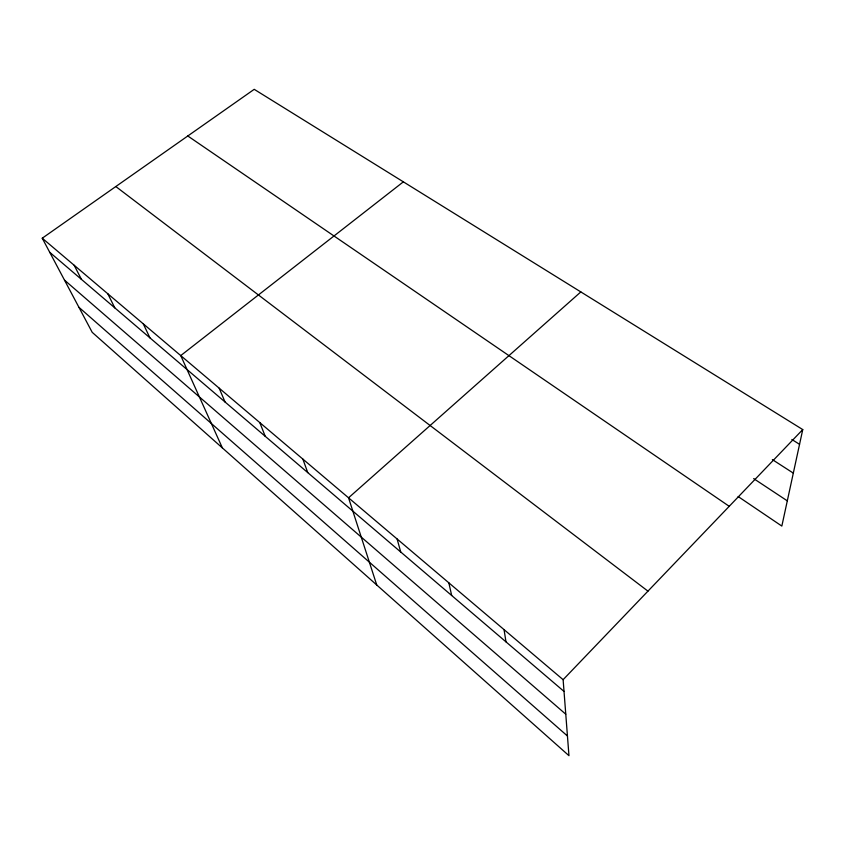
<?xml version="1.0" encoding="UTF-8"?>
<svg xmlns="http://www.w3.org/2000/svg" width="845" height="845" viewBox="0 0 845 845"><rect width="100%" height="100%" fill="white"/><g stroke="black" fill="none" stroke-linecap="round" stroke-linejoin="round"><path stroke-width="1.27" d="M42.25 238.206L563.119 679.686L568.96 755.673L92.2 332.328L42.25 238.206L254.218 89.327L802.75 429.577L781.836 526.076L738.15 496.543M563.119 679.686L802.75 429.577M580.832 291.916L348.541 497.811L376.743 584.983M403.361 181.844L180.745 355.587L222.372 447.913M791.849 439.474L799.55 444.322M772.351 459.595L793.318 473.115M753.666 478.608L787.308 500.853M187.801 135.982L729.224 506.313M115.818 186.534L647.957 591.141M49.728 252.296L564.016 691.421M64.495 280.117L565.77 714.205M78.912 307.284L567.449 735.995M74.18 265.267L81.426 279.357M107.811 293.775L114.783 307.844M143.28 323.836L149.935 337.852M219.161 388.161L225.045 401.998M259.806 422.606L265.224 436.305M302.859 459.088L307.76 472.608M397.108 538.983L400.72 551.996M448.843 582.828L451.674 595.493M504.053 629.631L505.986 641.873"/></g></svg>
